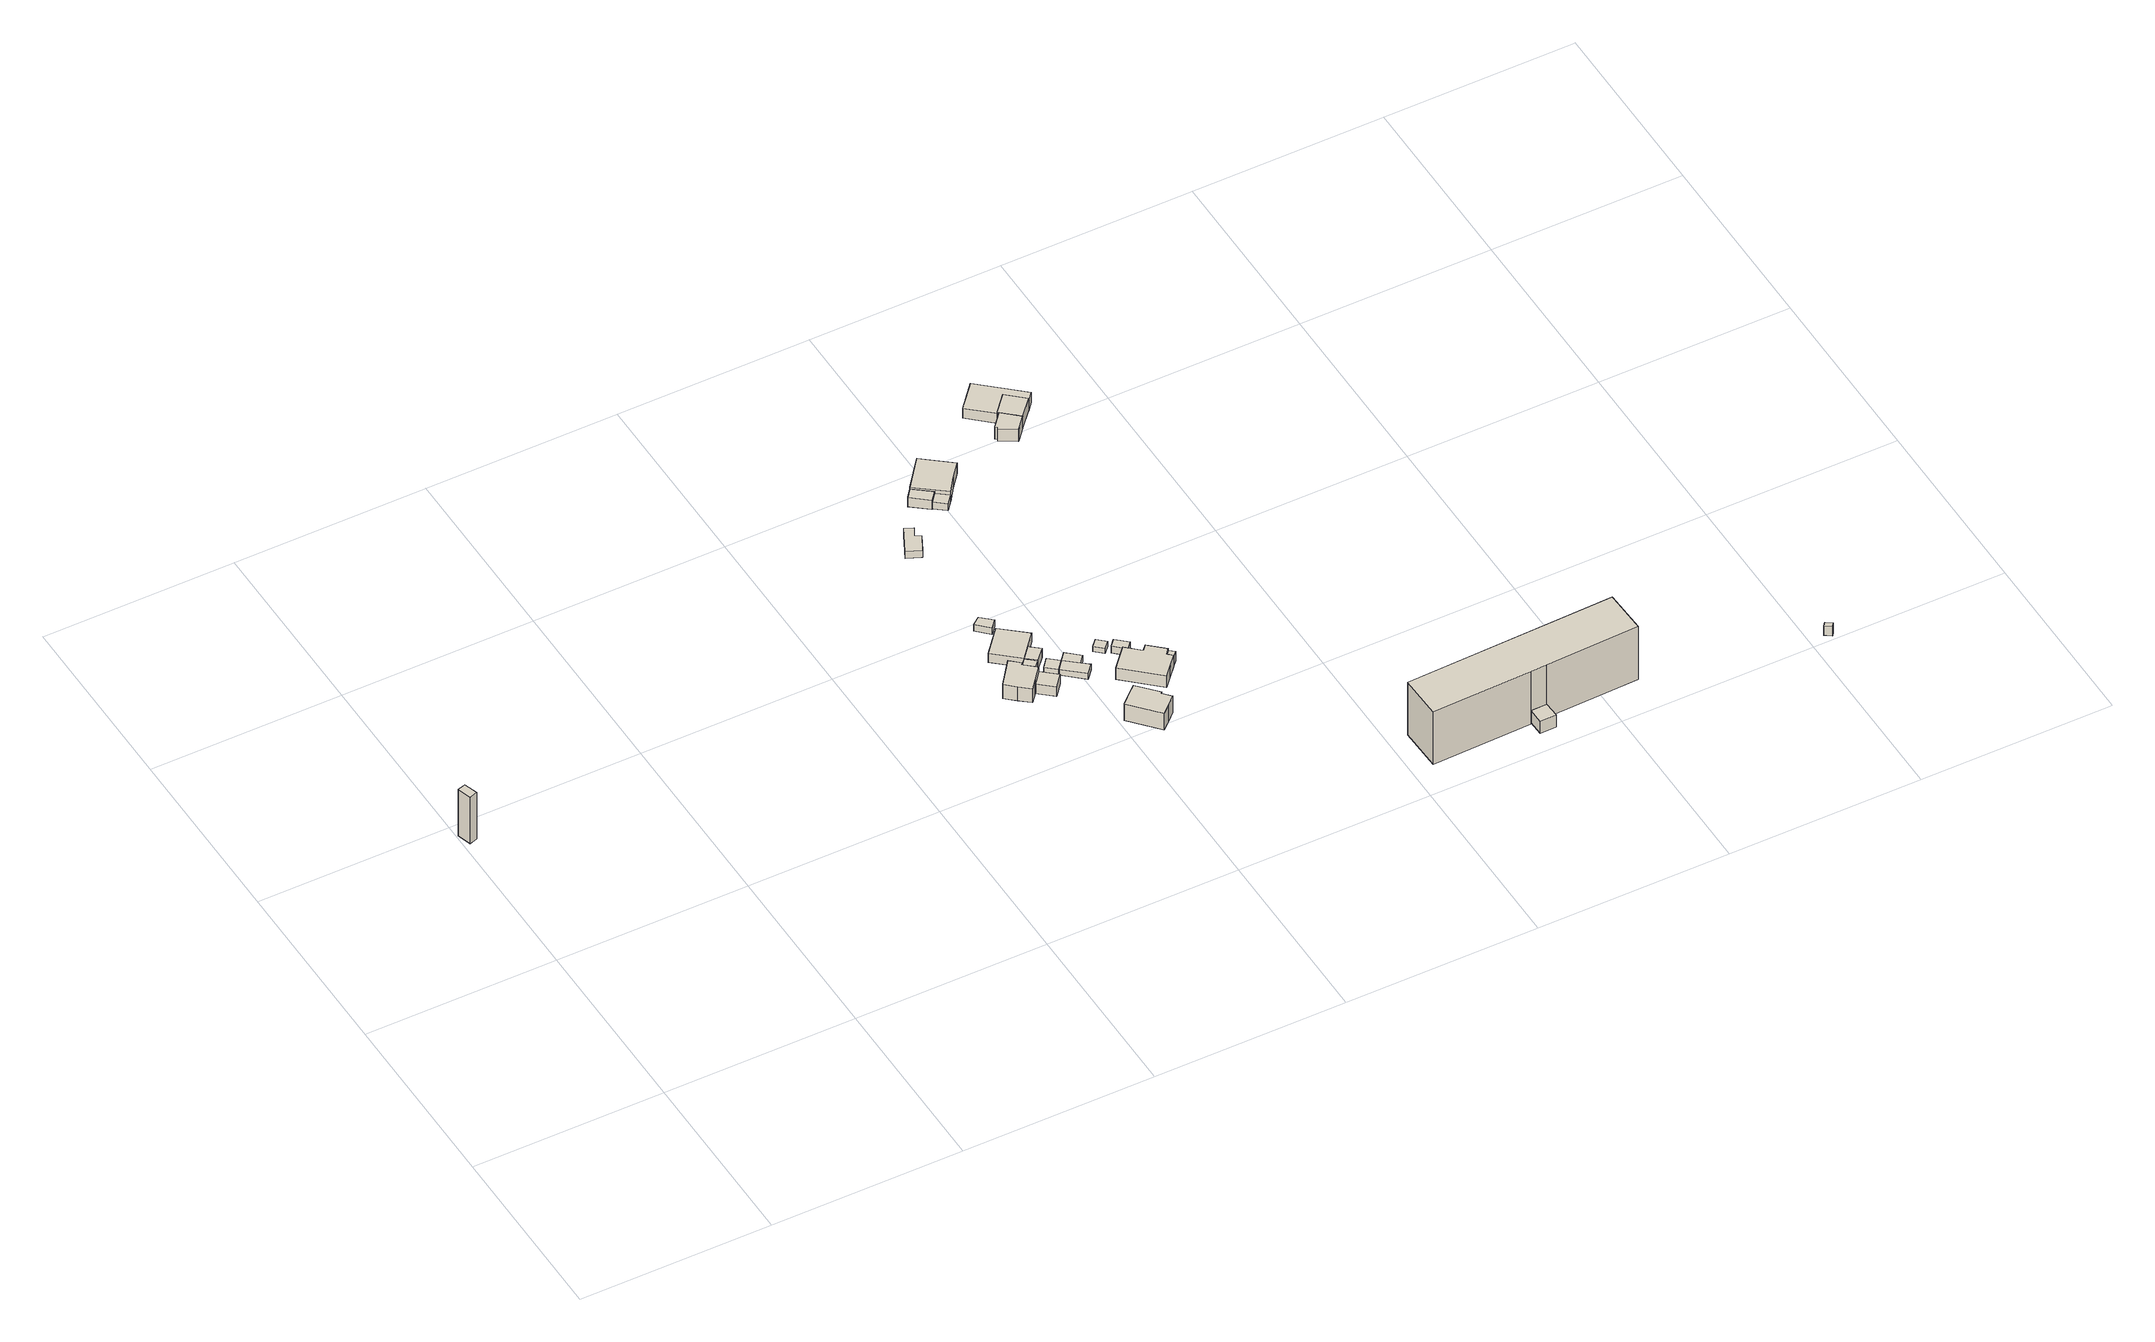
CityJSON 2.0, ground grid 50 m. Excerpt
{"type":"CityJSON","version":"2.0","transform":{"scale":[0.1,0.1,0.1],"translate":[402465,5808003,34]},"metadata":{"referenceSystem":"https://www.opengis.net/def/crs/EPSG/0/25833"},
"CityObjects":{
"building1":{"type":"Building","attributes":{"Gemeindeschluessel":"11000009","BezugspunktDach":"2200","function":"31001_2000","measuredHeight":14.68,"storeysAboveGround":1},"address":[{"country":"Germany","locality":"Berlin","thoroughfareNumber":"54H (1)","thoroughfareName":"Falkenbrunnstraße"}],"geometry":[{"type":"Solid","lod":"1","boundaries":[[[[0,1,2,3]],[[4,5,6,7]],[[4,7,3,2]],[[5,4,2,1]],[[6,5,1,0]],[[7,6,0,3]]]]}]},
"building2":{"type":"Building","attributes":{"Gemeindeschluessel":"11000009","BezugspunktDach":"2200","function":"31001_1010","measuredHeight":4.87,"storeysAboveGround":1},"address":[{"country":"Germany","locality":"Berlin","thoroughfareNumber":"2A (109)","thoroughfareName":"Bruno-Taut-Straße"}],"geometry":[{"type":"Solid","lod":"1","boundaries":[[[[8,9,10,11,12,13,14,15,16]],[[17,18,19,20,21,22,23,24,25]],[[17,25,16,15]],[[18,17,15,14]],[[19,18,14,13]],[[20,19,13,12]],[[21,20,12,11]],[[22,21,11,10]],[[23,22,10,9]],[[24,23,9,8]],[[25,24,8,16]]]]}]},
"building3":{"type":"Building","attributes":{"Gemeindeschluessel":"11000009","BezugspunktDach":"2200","function":"51009_1610","measuredHeight":3,"storeysAboveGround":0},"address":[{"country":"Germany","locality":"Berlin"}],"geometry":[{"type":"Solid","lod":"1","boundaries":[[[[26,27,28,29]],[[30,31,32,33]],[[30,33,29,28]],[[31,30,28,27]],[[32,31,27,26]],[[33,32,26,29]]]]}]},
"building4":{"type":"Building","attributes":{"Gemeindeschluessel":"11000009","BezugspunktDach":"2200","function":"31001_2000","measuredHeight":2.65,"storeysAboveGround":1},"address":[{"country":"Germany","locality":"Berlin","thoroughfareNumber":"2A (103)","thoroughfareName":"Bruno-Taut-Straße"}],"geometry":[{"type":"Solid","lod":"1","boundaries":[[[[34,35,36,37,38,39]],[[40,41,42,43,44,45]],[[40,45,39,38]],[[41,40,38,37]],[[42,41,37,36]],[[43,42,36,35]],[[44,43,35,34]],[[45,44,34,39]]]]}]},
"building5":{"type":"Building","attributes":{"Gemeindeschluessel":"11000009","function":"31001_1010"},"address":[{"country":"Germany","locality":"Berlin","thoroughfareNumber":"2A (100)","thoroughfareName":"Bruno-Taut-Straße"}],"children":["building5-1","building5-2"]},
"building5-1":{"type":"BuildingPart","attributes":{"BezugspunktDach":"2200","measuredHeight":2.85,"storeysAboveGround":1},"parents":["building5"],"geometry":[{"type":"Solid","lod":"1","boundaries":[[[[46,47,48,49,50]],[[51,52,53,41,54]],[[51,54,50,49]],[[52,51,49,48]],[[53,52,48,47]],[[54,41,46,50]],[[53,47,46,41]]]]}]},
"building5-2":{"type":"BuildingPart","attributes":{"BezugspunktDach":"2200","measuredHeight":2.85,"storeysAboveGround":1},"parents":["building5"],"geometry":[{"type":"Solid","lod":"1","boundaries":[[[[55,56,57,47,46]],[[53,58,59,42,41]],[[58,53,47,57]],[[59,58,57,56]],[[42,59,56,55]],[[41,42,55,46]],[[41,46,47,53]]]]}]},
"building6":{"type":"Building","attributes":{"Gemeindeschluessel":"11000009","BezugspunktDach":"2200","function":"51009_1611","measuredHeight":2.11,"storeysAboveGround":0},"address":[{"country":"Germany","locality":"Berlin"}],"geometry":[{"type":"Solid","lod":"1","boundaries":[[[[60,61,62,63]],[[64,65,66,67]],[[64,67,63,62]],[[65,64,62,61]],[[66,65,61,60]],[[67,66,60,63]]]]}]},
"building7":{"type":"Building","attributes":{"Gemeindeschluessel":"11000009","BezugspunktDach":"2200","function":"51009_1610","measuredHeight":1.92,"storeysAboveGround":0},"address":[{"country":"Germany","locality":"Berlin"}],"geometry":[{"type":"Solid","lod":"1","boundaries":[[[[68,69,70,71]],[[72,73,74,75]],[[72,75,71,70]],[[73,72,70,69]],[[74,73,69,68]],[[75,74,68,71]]]]}]},
"building8":{"type":"Building","attributes":{"Gemeindeschluessel":"11000009","BezugspunktDach":"2200","function":"31001_2000","measuredHeight":1.79,"storeysAboveGround":1},"address":[{"country":"Germany","locality":"Berlin","thoroughfareNumber":"2A (101)","thoroughfareName":"Bruno-Taut-Straße"}],"geometry":[{"type":"Solid","lod":"1","boundaries":[[[[76,77,78,69,68]],[[79,80,81,82,83]],[[79,83,68,69]],[[80,79,69,78]],[[81,80,78,77]],[[82,81,77,76]],[[83,82,76,68]]]]}]},
"building9":{"type":"Building","attributes":{"Gemeindeschluessel":"11000009","BezugspunktDach":"2200","function":"31001_1010","measuredHeight":5.59,"storeysAboveGround":1},"address":[{"country":"Germany","locality":"Berlin","thoroughfareNumber":"2A (107)","thoroughfareName":"Bruno-Taut-Straße"}],"geometry":[{"type":"Solid","lod":"1","boundaries":[[[[84,85,86,87,88,89,90,91]],[[92,93,94,95,96,97,98,99]],[[92,99,91,90]],[[93,92,90,89]],[[94,93,89,88]],[[95,94,88,87]],[[96,95,87,86]],[[97,96,86,85]],[[98,97,85,84]],[[99,98,84,91]]]]}]},
"building10":{"type":"Building","attributes":{"Gemeindeschluessel":"11000009","BezugspunktDach":"2200","function":"51009_1610","measuredHeight":1.93,"storeysAboveGround":0},"address":[{"country":"Germany","locality":"Berlin"}],"geometry":[{"type":"Solid","lod":"1","boundaries":[[[[78,100,101,69]],[[102,103,104,73]],[[102,73,69,101]],[[103,102,101,100]],[[104,103,100,78]],[[73,104,78,69]]]]}]},
"building11":{"type":"Building","attributes":{"Gemeindeschluessel":"11000009","BezugspunktDach":"2200","function":"31001_2000","measuredHeight":2.21,"storeysAboveGround":1},"address":[{"country":"Germany","locality":"Berlin","thoroughfareNumber":"2A (106)","thoroughfareName":"Bruno-Taut-Straße"}],"geometry":[{"type":"Solid","lod":"1","boundaries":[[[[105,106,107,108,109,110]],[[111,112,113,114,115,116]],[[111,116,110,109]],[[112,111,109,108]],[[113,112,108,107]],[[114,113,107,106]],[[115,114,106,105]],[[116,115,105,110]]]]}]},
"building12":{"type":"Building","attributes":{"Gemeindeschluessel":"11000009","BezugspunktDach":"2200","function":"31001_2000","measuredHeight":1.58,"storeysAboveGround":1},"address":[{"country":"Germany","locality":"Berlin","thoroughfareNumber":"2A (102)","thoroughfareName":"Bruno-Taut-Straße"}],"geometry":[{"type":"Solid","lod":"1","boundaries":[[[[117,118,119,120]],[[121,122,123,124]],[[121,124,120,119]],[[122,121,119,118]],[[123,122,118,117]],[[124,123,117,120]]]]}]},
"building13":{"type":"Building","attributes":{"Gemeindeschluessel":"11000009","BezugspunktDach":"2200","function":"31001_1010","measuredHeight":4.29,"storeysAboveGround":1},"address":[{"country":"Germany","locality":"Berlin","thoroughfareNumber":"2A","thoroughfareName":"Bruno-Taut-Straße"}],"geometry":[{"type":"Solid","lod":"1","boundaries":[[[[125,126,127,128,129,130,131,132,133,134]],[[135,136,137,138,139,140,141,142,143,144]],[[135,144,134,133]],[[136,135,133,132]],[[137,136,132,131]],[[138,137,131,130]],[[139,138,130,129]],[[140,139,129,128]],[[141,140,128,127]],[[142,141,127,126]],[[143,142,126,125]],[[144,143,125,134]]]]}]},
"building14":{"type":"Building","attributes":{"Gemeindeschluessel":"11000009","BezugspunktDach":"2200","function":"31001_2723","measuredHeight":2.2,"storeysAboveGround":1},"address":[{"country":"Germany","locality":"Berlin","thoroughfareNumber":"2A (99)","thoroughfareName":"Bruno-Taut-Straße"}],"geometry":[{"type":"Solid","lod":"1","boundaries":[[[[145,146,147,148]],[[149,150,151,152]],[[149,152,148,147]],[[150,149,147,146]],[[151,150,146,145]],[[152,151,145,148]]]]}]},
"building15":{"type":"Building","attributes":{"Gemeindeschluessel":"11000009","BezugspunktDach":"2200","function":"51009_1610","measuredHeight":3.05,"storeysAboveGround":0},"address":[{"country":"Germany","locality":"Berlin"}],"geometry":[{"type":"Solid","lod":"1","boundaries":[[[[153,154,155,156]],[[157,158,159,160]],[[157,160,156,155]],[[158,157,155,154]],[[159,158,154,153]],[[160,159,153,156]]]]}]},
"building16":{"type":"Building","attributes":{"Gemeindeschluessel":"11000009","BezugspunktDach":"2200","function":"51009_1610","measuredHeight":2.12,"storeysAboveGround":0},"address":[{"country":"Germany","locality":"Berlin"}],"geometry":[{"type":"Solid","lod":"1","boundaries":[[[[161,162,163,164]],[[165,166,167,168]],[[165,168,164,163]],[[166,165,163,162]],[[167,166,162,161]],[[168,167,161,164]]]]}]},
"building17":{"type":"Building","attributes":{"Gemeindeschluessel":"11000009","function":"31001_1010"},"address":[{"country":"Germany","locality":"Berlin","thoroughfareNumber":"2A (105)","thoroughfareName":"Bruno-Taut-Straße"}],"children":["building17-1","building17-2"]},
"building17-1":{"type":"BuildingPart","attributes":{"BezugspunktDach":"2200","measuredHeight":3.74,"storeysAboveGround":1},"parents":["building17"],"geometry":[{"type":"MultiSurface","lod":"1","boundaries":[[[169,170,171,172,173,174]],[[175,176,177,178,179,180]],[[175,180,174,173]],[[176,175,173,172]],[[177,176,172,171]],[[178,177,171,170]],[[179,178,170,169]],[[181,182,183,179,169,174]],[[180,184,183,182,181]]]}]},
"building17-2":{"type":"BuildingPart","attributes":{"BezugspunktDach":"2200","measuredHeight":2.81,"storeysAboveGround":1},"parents":["building17"],"geometry":[{"type":"Solid","lod":"1","boundaries":[[[[185,182,181,186]],[[180,183,187,188]],[[180,188,186,181]],[[187,183,182,185]],[[188,187,185,186]],[[183,180,181,182]]]]}]},
"building18":{"type":"Building","attributes":{"Gemeindeschluessel":"11000009","function":"31001_1010"},"address":[{"country":"Germany","locality":"Berlin","thoroughfareNumber":"2A (112)","thoroughfareName":"Bruno-Taut-Straße"}],"children":["building18-1","building18-2","building18-3"]},
"building18-1":{"type":"BuildingPart","attributes":{"BezugspunktDach":"2200","measuredHeight":3.85,"storeysAboveGround":2},"parents":["building18"],"geometry":[{"type":"MultiSurface","lod":"1","boundaries":[[[189,190,191,192,193,194]],[[195,196,197,198,199,200]],[[195,200,194,193]],[[201,202,203,193,192]],[[197,204,201,192,191]],[[198,197,191,190]],[[200,199,189,194]],[[196,195,203,202,201]],[[196,201,204,197]],[[199,198,190,189]]]}]},
"building18-2":{"type":"BuildingPart","attributes":{"BezugspunktDach":"2200","measuredHeight":3.05,"storeysAboveGround":2},"parents":["building18"],"geometry":[{"type":"MultiSurface","lod":"1","boundaries":[[[202,201,204,205,206,207]],[[208,209,210,211,212,213]],[[208,213,207,206]],[[209,208,206,205]],[[210,209,205,204]],[[211,210,197,196]],[[212,211,201,196,195]],[[213,212,202,207]],[[196,197,214,204,201]],[[195,196,201,202]]]}]},
"building18-3":{"type":"BuildingPart","attributes":{"BezugspunktDach":"2200","measuredHeight":3.91,"storeysAboveGround":2},"parents":["building18"],"geometry":[{"type":"Solid","lod":"1","boundaries":[[[[215,216,217,218,190,189,219]],[[220,221,222,223,224,225,226]],[[220,226,219,189]],[[221,220,189,199,198,190]],[[222,221,190,218]],[[223,222,218,217]],[[224,223,217,216]],[[225,224,216,215]],[[226,225,215,219]],[[190,198,199,189]]]]}]},
"building19":{"type":"Building","attributes":{"Gemeindeschluessel":"11000009","BezugspunktDach":"2200","function":"51009_1610","measuredHeight":3.91,"storeysAboveGround":0},"address":[{"country":"Germany","locality":"Berlin"}],"geometry":[{"type":"Solid","lod":"1","boundaries":[[[[227,228,229,230]],[[231,232,233,234]],[[231,234,230,229]],[[232,231,229,228]],[[233,232,228,227]],[[234,233,227,230]]]]}]},
"building20":{"type":"Building","attributes":{"Gemeindeschluessel":"11000009","BezugspunktDach":"2200","function":"31001_1010","measuredHeight":16.66,"storeysAboveGround":5},"address":[{"country":"Germany","locality":"Berlin","thoroughfareNumber":"6 (1)","thoroughfareName":"Bruno-Taut-Straße"}],"geometry":[{"type":"Solid","lod":"1","boundaries":[[[[235,236,237,238,239,240]],[[241,242,243,244,245,246]],[[241,246,240,239]],[[242,241,239,238]],[[243,242,238,237]],[[244,243,237,236]],[[245,244,236,235]],[[246,245,235,240]]]]}]},
"building21":{"type":"Building","attributes":{"Gemeindeschluessel":"11000009","BezugspunktDach":"2200","function":"31001_2600","measuredHeight":3,"storeysAboveGround":1},"address":[{"country":"Germany","locality":"Berlin","thoroughfareNumber":"4 (1)","thoroughfareName":"Bruno-Taut-Straße"}],"geometry":[{"type":"Solid","lod":"1","boundaries":[[[[247,248,249,250]],[[251,252,253,254]],[[251,254,250,249]],[[252,251,249,248]],[[253,252,248,247]],[[254,253,247,250]]]]}]}
},
"vertices":[
[13,925,152],[34,931,152],[23,967,152],[2,961,152],[23,967,6],[34,931,6],[13,925,6],[2,961,6],
[1332,728,48],[1358,706,48],[1378,728,48],[1405,761,48],[1378,785,48],[1375,787,48],[1379,792,48],[1354,814,48],[1305,751,48],[1354,814,4],[1379,792,4],[1375,787,4],[1378,785,4],[1405,761,4],[1378,728,4],[1358,706,4],[1332,728,4],[1305,751,4],
[1416,696,35],[1443,728,35],[1405,761,35],[1378,728,35],[1405,761,5],[1443,728,5],[1416,696,5],[1378,728,5],
[1405,778,30],[1409,781,30],[1422,797,30],[1398,817,30],[1386,803,30],[1382,798,30],[1386,803,4],[1398,817,4],[1422,797,4],[1409,781,4],[1405,778,4],[1382,798,4],
[1398,817,32],[1424,847,32],[1454,881,32],[1390,935,32],[1335,871,32],[1390,935,4],[1454,881,4],[1424,847,4],[1335,871,4],
[1422,797,32],[1424,796,32],[1450,826,32],[1450,826,4],[1424,796,4],
[1387,946,26],[1405,966,26],[1376,992,26],[1356,976,26],[1376,992,5],[1405,966,5],[1387,946,5],[1356,976,5],
[1455,756,22],[1474,779,22],[1447,802,22],[1428,779,22],[1447,802,3],[1474,779,3],[1455,756,3],[1428,779,3],
[1506,711,22],[1527,735,22],[1509,750,22],[1474,779,4],[1509,750,4],[1527,735,4],[1506,711,4],[1455,756,4],
[1577,484,53],[1600,504,53],[1622,524,53],[1604,545,53],[1607,548,53],[1561,599,53],[1535,576,53],[1513,556,53],[1535,576,1],[1561,599,1],[1607,548,1],[1604,545,1],[1622,524,1],[1600,504,1],[1577,484,1],[1513,556,1],
[1525,770,22],[1491,799,22],[1491,799,3],[1525,770,3],[1509,750,3],
[1373,1245,27],[1394,1287,27],[1380,1295,27],[1392,1318,27],[1371,1329,27],[1337,1261,27],[1371,1329,5],[1392,1318,5],[1380,1295,5],[1394,1287,5],[1373,1245,5],[1337,1261,5],
[1582,766,20],[1598,784,20],[1576,804,20],[1560,786,20],[1576,804,4],[1598,784,4],[1582,766,4],[1560,786,4],
[1650,602,38],[1674,628,38],[1697,654,38],[1685,665,38],[1697,679,38],[1657,715,38],[1645,702,38],[1609,734,38],[1585,708,38],[1562,682,38],[1585,708,2],[1609,734,2],[1645,702,2],[1657,715,2],[1697,679,2],[1685,665,2],[1697,654,2],[1674,628,2],[1650,602,2],[1562,682,2],
[1625,737,23],[1640,755,23],[1611,781,23],[1596,764,23],[1611,781,1],[1640,755,1],[1625,737,1],[1596,764,1],
[1697,654,33],[1710,668,33],[1697,679,33],[1685,665,33],[1697,679,3],[1710,668,3],[1697,654,3],[1685,665,3],
[1501,1353,23],[1520,1377,23],[1491,1399,23],[1472,1376,23],[1491,1399,2],[1520,1377,2],[1501,1353,2],[1472,1376,2],
[1520,1377,33],[1549,1415,33],[1579,1452,33],[1506,1510,33],[1476,1472,33],[1446,1434,33],[1476,1472,0],[1506,1510,0],[1579,1452,0],[1549,1415,0],[1520,1377,0],[1446,1434,0],[1446,1434,29],[1491,1399,29],[1491,1399,0],[1489,1400,0],
[1472,1376,29],[1428,1411,29],[1472,1376,0],[1428,1411,0],
[1738,1540,45],[1779,1503,45],[1819,1547,45],[1774,1587,45],[1738,1547,45],[1735,1543,45],[1738,1547,7],[1774,1587,7],[1819,1547,7],[1779,1503,7],[1738,1540,7],[1735,1543,7],[1774,1587,35],[1738,1547,35],[1738,1547,20],[1819,1547,35],
[1839,1570,35],[1733,1664,35],[1677,1601,35],[1733,1664,4],[1839,1570,4],[1819,1547,4],[1774,1587,4],[1738,1547,4],[1677,1601,4],[1819,1547,29],
[1712,1500,45],[1709,1494,45],[1750,1470,45],[1754,1474,45],[1706,1503,45],[1738,1540,6],[1779,1503,6],[1754,1474,6],[1750,1470,6],[1709,1494,6],[1712,1500,6],[1706,1503,6],
[2309,38,58],[2351,39,58],[2349,80,58],[2308,79,58],[2349,80,19],[2351,39,19],[2309,38,19],[2308,79,19],
[2048,71,182],[2308,79,182],[2349,80,182],[2592,88,182],[2588,202,182],[2045,185,182],[2588,202,16],[2592,88,16],[2349,80,16],[2308,79,16],[2048,71,16],[2045,185,16],
[3055,7,34],[3061,17,34],[3045,28,34],[3038,19,34],[3045,28,4],[3061,17,4],[3055,7,4],[3038,19,4]
]}
